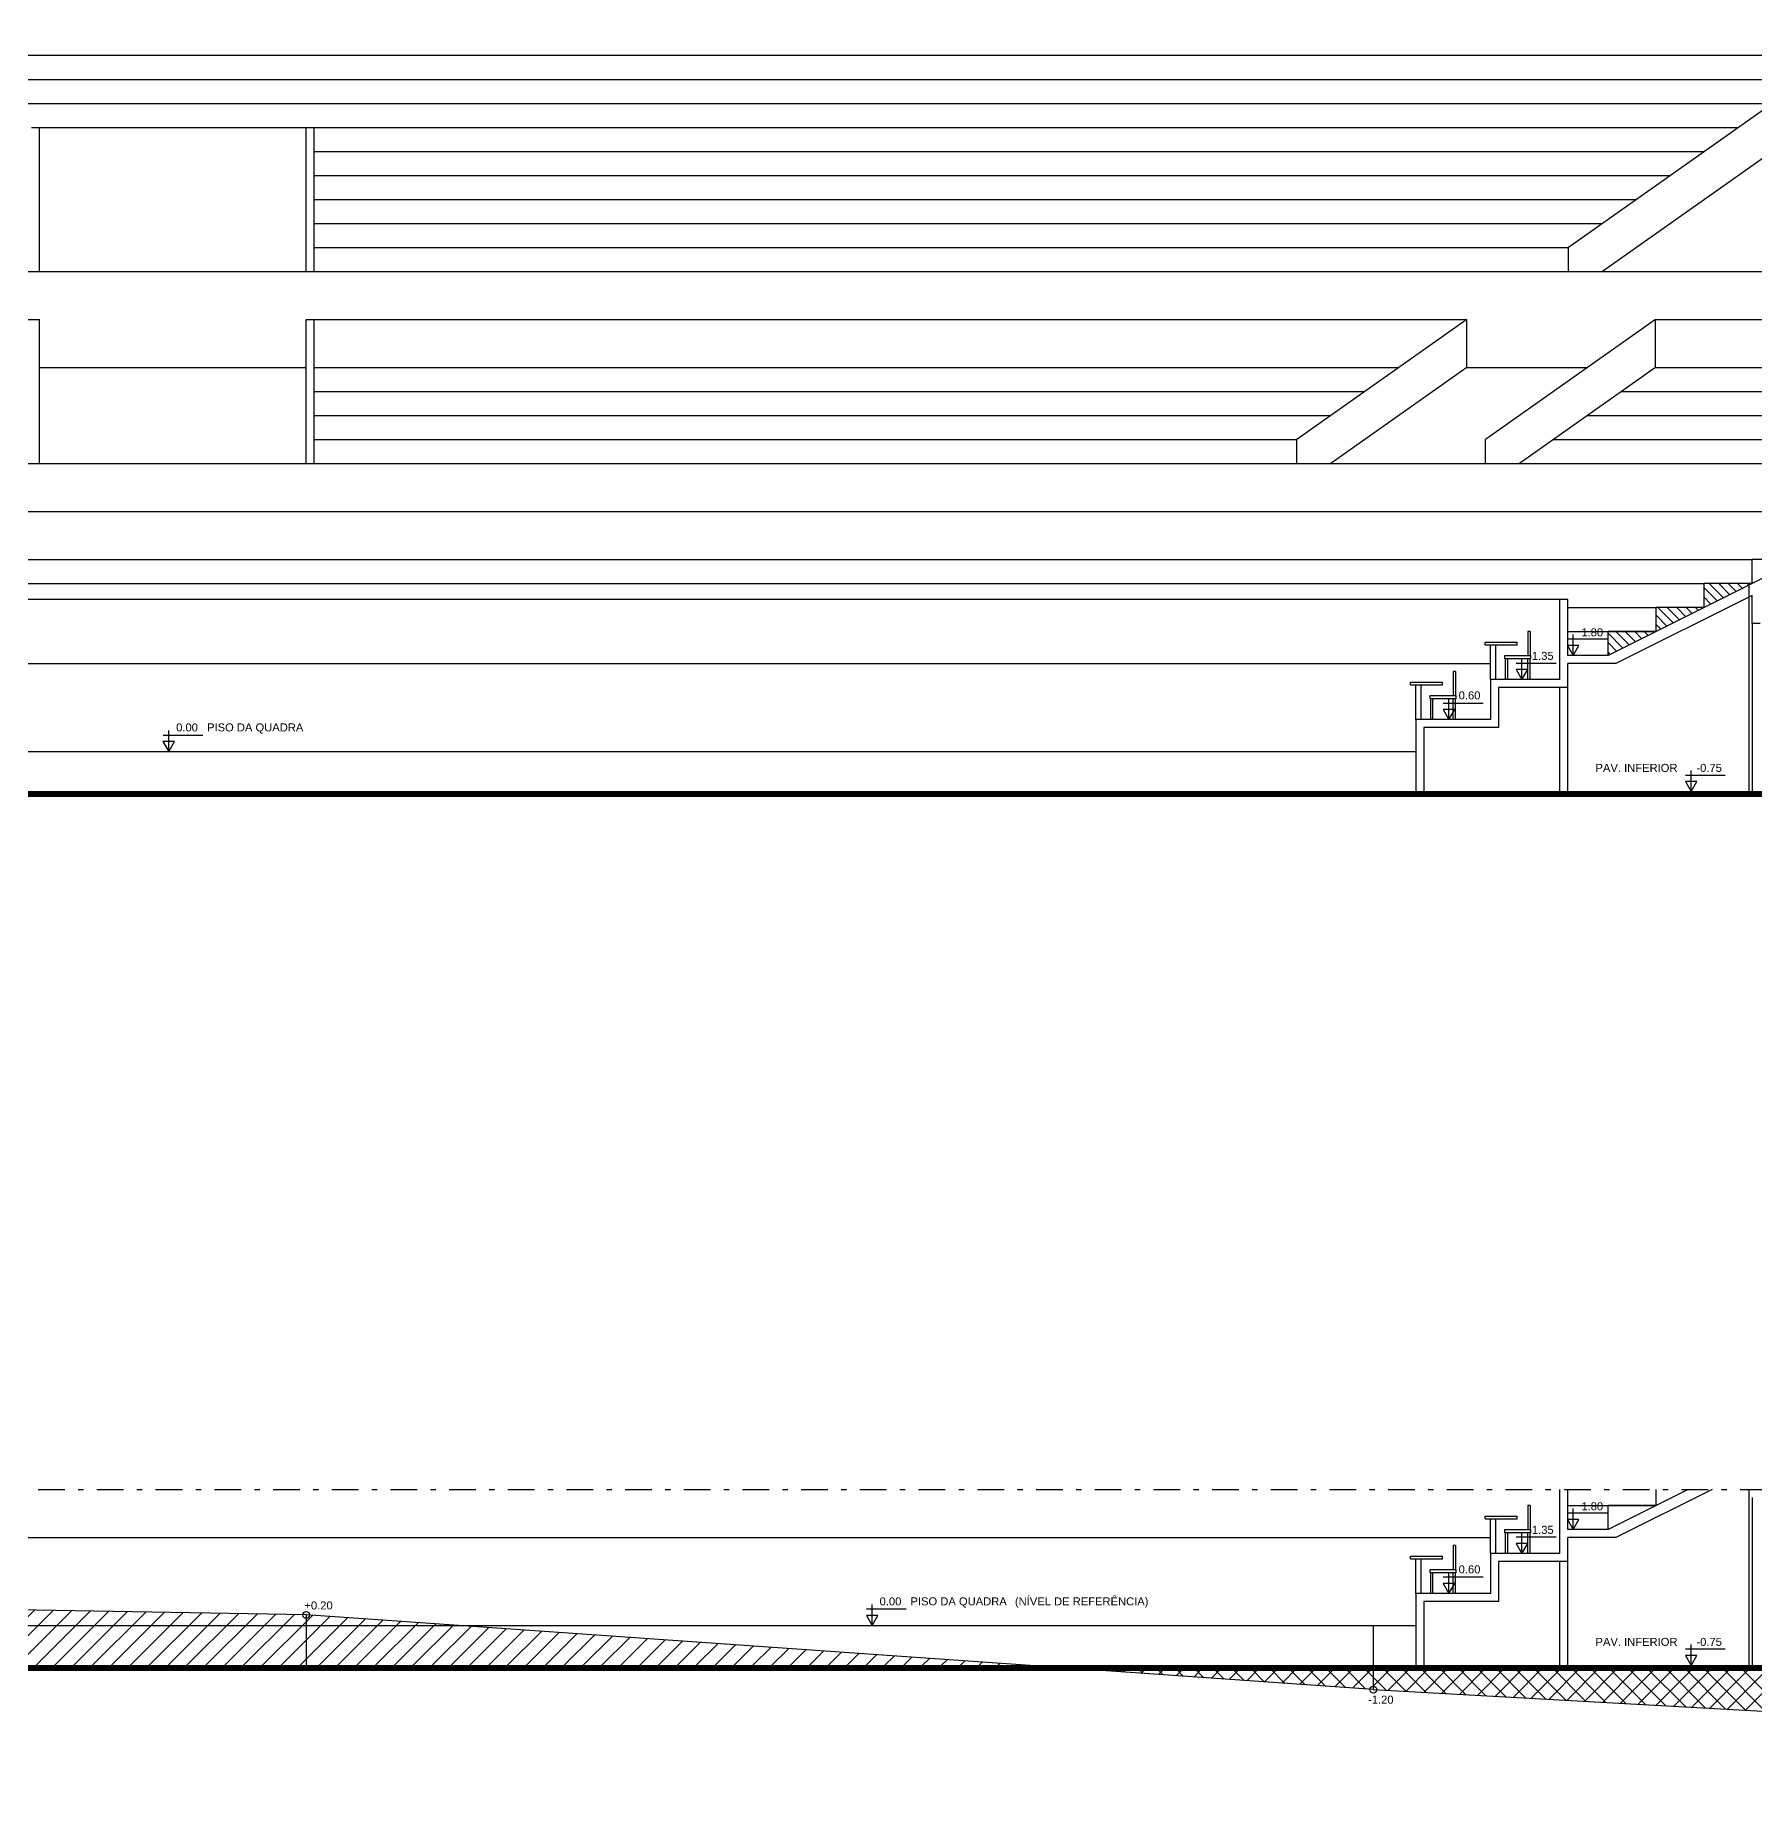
# Model space of a CAD drawing. Extents: x -748 to 161, y 105 to 425.
# Drawn here: x -624.78 to -592.56, y 210.95 to 244.05 of the extents above; entities that cross this region are included whole.
import ezdxf

# ---------------------------------------------------------------- set-up
doc = ezdxf.new("R2010")
doc.units = 0
doc.header["$LTSCALE"] = 2
doc.header["$MEASUREMENT"] = 0
doc.linetypes.add('DASHDOT', pattern=[1, 0.5, -0.25, 0, -0.25])
for name, color, linetype in [('01', 1, 'CONTINUOUS'), ('02', 2, 'CONTINUOUS'), ('03', 3, 'CONTINUOUS'), ('04', 4, 'CONTINUOUS'), ('ATERRO-CORTE', 1, 'CONTINUOUS'), ('NOVOSNIVEIS', 30, 'CONTINUOUS'), ('PUXA-CORTE', 153, 'CONTINUOUS'), ('TEXTO--0-20', 25, 'CONTINUOUS')]:
    doc.layers.add(name, color=color, linetype=linetype)
doc.styles.add('REGUA60', font='arial.ttf')

msp = doc.modelspace()

# ---------------------------------------------------------------- hatches: boundary and pattern name
at = {"layer": '02', "ltscale": 0.5}
h = msp.add_hatch(dxfattribs=at)
h.set_pattern_fill('ANSI31', color=256, style=0)
h.set_pattern_definition([(135, (-540.47509, 0), (0.08838835, 0.08838835), [])])
h.paths.add_polyline_path([(-593.509, 233.328), (-593.509, 233.778), (-592.662, 233.778), (-592.662, 233.751)])
h.paths.add_polyline_path([(-594.409, 232.878), (-594.409, 233.328), (-593.509, 233.328)])
h.paths.add_polyline_path([(-595.309, 232.428), (-595.309, 232.878), (-594.409, 232.878)])
at = {"layer": 'ATERRO-CORTE', "ltscale": 0.5}
h = msp.add_hatch(dxfattribs=at)
h.set_pattern_fill('ANSI31', color=256, scale=2, style=0)
h.paths.add_polyline_path([(-686.406, 215.752), (-686.406, 211.848), (-682.206, 211.848), (-682.206, 213.448), (-654.709, 213.448), (-654.709, 214.985, -0.420727), (-654.772, 215.05)])
h.paths.add_polyline_path([(-685.538, 212.089), (-685.647, 211.9), (-685.755, 212.089)], flags=16)
h.paths.add_polyline_path([(-682.022, 213.689), (-681.805, 213.689), (-681.914, 213.5)], flags=16)
h.paths.add_polyline_path([(-619.709, 213.448), (-619.709, 214.385, -0.419243), (-619.772, 214.449), (-646.769, 214.912), (-646.805, 214.85), (-646.841, 214.913), (-654.646, 215.047, -0.409202), (-654.709, 214.985), (-654.709, 213.448)])
h.paths.add_polyline_path([(-651.438, 213.689), (-651.547, 213.5), (-651.656, 213.689)], flags=16)
h.paths.add_polyline_path([(-606.138, 213.498), (-619.646, 214.444, -0.393889), (-619.709, 214.385), (-619.709, 213.498)])
h.paths.add_polyline_path([(-681.845, 213.827), (-681.306, 213.827), (-681.306, 214.057), (-681.845, 214.057)], flags=24)
h.paths.add_polyline_path([(-681.197, 213.827), (-679.575, 213.827), (-679.575, 214.06), (-681.197, 214.06)], flags=24)
h.paths.add_polyline_path([(-685.59, 212.25), (-685.051, 212.25), (-685.051, 212.48), (-685.59, 212.48)], flags=24)
h.paths.add_polyline_path([(-651.497, 213.836), (-650.958, 213.836), (-650.958, 214.066), (-651.497, 214.066)], flags=24)
h = msp.add_hatch(dxfattribs=at)
h.set_pattern_fill('ANSI37', color=256, scale=2, style=0)
h.paths.add_polyline_path([(-599.709, 213.448), (-605.423, 213.448), (-599.772, 213.053, -0.393889), (-599.709, 213.111)])
h.paths.add_polyline_path([(-589.712, 213.448), (-599.709, 213.448), (-599.709, 213.111, -0.430564), (-599.646, 213.045), (-581.772, 212.052, -0.39805), (-581.709, 212.111), (-581.709, 212.548), (-589.712, 212.548)])
h.paths.add_polyline_path([(-559.709, 213.448), (-561.862, 213.448), (-561.862, 212.548), (-581.709, 212.548), (-581.709, 212.111, -0.427581), (-581.646, 212.045), (-559.772, 211.051, -0.400971), (-559.709, 211.111)])
h.paths.add_polyline_path([(-555.912, 213.448), (-559.709, 213.448), (-559.709, 211.111, -0.414214), (-559.646, 211.048), (-555.912, 211.048)])

# ---------------------------------------------------------------- linework, layer by layer
at = {"layer": '01', "ltscale": 0.5}
for p, q in [((-592.228, 242.778), (-596.047, 240.078)), ((-624.859, 242.328), (-619.559, 242.328)), ((-624.709, 239.628), (-624.709, 242.328)), ((-619.709, 239.628), (-619.709, 242.328)), ((-619.559, 239.628), (-619.559, 242.328)), ((-592.228, 241.878), (-595.41, 239.628)), ((-596.047, 239.628), (-596.047, 240.078)), ((-659.959, 239.628), (-584.459, 239.628)), ((-646.463, 238.728), (-624.709, 238.728)), ((-624.709, 236.028), (-624.709, 238.728)), ((-619.709, 236.028), (-619.709, 238.728)), ((-619.709, 238.728), (-597.956, 238.728)), ((-619.559, 236.028), (-619.559, 238.728)), ((-597.956, 238.728), (-601.138, 236.478)), ((-597.956, 237.828), (-597.956, 238.728)), ((-594.42, 238.728), (-597.602, 236.478)), ((-594.42, 238.728), (-584.509, 238.728)), ((-594.42, 237.828), (-594.42, 238.728)), ((-624.709, 237.828), (-619.709, 237.828)), ((-597.956, 237.828), (-600.501, 236.028)), ((-597.956, 237.828), (-595.693, 237.828)), ((-594.42, 237.828), (-596.966, 236.028)), ((-601.138, 236.028), (-601.138, 236.478)), ((-597.602, 236.028), (-597.602, 236.478)), ((-652.759, 236.028), (-591.659, 236.028)), ((-652.709, 235.128), (-591.709, 235.128))]:
    msp.add_line(p, q, dxfattribs=at)
at = {"layer": '02', "ltscale": 0.5}
for p, q in [((-592.662, 233.751), (-571.909, 244.128)), ((-669.406, 243.678), (-575.012, 243.678)), ((-669.406, 243.228), (-575.012, 243.228)), ((-652.191, 242.778), (-592.228, 242.778)), ((-619.559, 242.328), (-592.865, 242.328)), ((-619.559, 241.878), (-593.501, 241.878)), ((-619.559, 241.428), (-594.137, 241.428)), ((-619.559, 240.978), (-594.774, 240.978)), ((-619.559, 240.528), (-595.41, 240.528)), ((-619.559, 240.078), (-596.047, 240.078)), ((-619.559, 237.828), (-599.229, 237.828)), ((-594.42, 237.828), (-585.409, 237.828)), ((-619.559, 237.378), (-599.865, 237.378)), ((-595.056, 237.378), (-586.309, 237.378)), ((-619.559, 236.928), (-600.501, 236.928)), ((-595.693, 236.928), (-587.209, 236.928)), ((-619.559, 236.478), (-601.138, 236.478)), ((-596.329, 236.478), (-588.109, 236.478)), ((-651.809, 234.228), (-592.609, 234.228)), ((-650.909, 233.778), (-593.509, 233.778)), ((-592.662, 229.878), (-592.662, 233.751)), ((-648.209, 233.486), (-596.209, 233.486)), ((-596.059, 233.328), (-594.409, 233.328)), ((-596.811, 232.878), (-596.811, 232.428)), ((-596.77, 232.878), (-596.811, 232.878)), ((-596.77, 232.878), (-596.77, 232.428)), ((-596.059, 232.878), (-594.409, 232.878)), ((-597.245, 232.428), (-596.755, 232.428)), ((-597.245, 232.367), (-597.245, 232.428)), ((-596.755, 232.367), (-596.755, 232.428)), ((-646.909, 232.278), (-597.509, 232.278)), ((-598.17, 232.128), (-598.211, 232.128)), ((-598.211, 232.128), (-598.211, 231.678)), ((-598.17, 232.128), (-598.17, 231.678)), ((-596.755, 232.367), (-597.245, 232.367)), ((-597.23, 231.978), (-597.23, 232.367)), ((-597.189, 231.978), (-597.189, 232.367)), ((-596.811, 231.978), (-596.811, 232.367)), ((-596.77, 231.978), (-596.77, 232.367)), ((-598.645, 231.617), (-598.645, 231.678)), ((-598.645, 231.678), (-598.155, 231.678)), ((-598.155, 231.617), (-598.645, 231.617)), ((-598.63, 231.228), (-598.63, 231.617)), ((-598.589, 231.228), (-598.589, 231.617)), ((-598.211, 231.228), (-598.211, 231.617)), ((-598.17, 231.228), (-598.17, 231.617)), ((-598.155, 231.617), (-598.155, 231.678)), ((-592.662, 213.498), (-592.662, 216.8)), ((-596.77, 216.498), (-596.811, 216.498)), ((-596.811, 216.498), (-596.811, 216.048)), ((-596.77, 216.498), (-596.77, 216.048)), ((-596.059, 216.498), (-594.409, 216.498)), ((-646.909, 215.898), (-597.509, 215.898)), ((-597.245, 215.987), (-597.245, 216.048)), ((-597.245, 216.048), (-596.755, 216.048)), ((-596.755, 215.987), (-597.245, 215.987)), ((-597.23, 215.598), (-597.23, 215.987)), ((-597.189, 215.598), (-597.189, 215.987)), ((-596.811, 215.598), (-596.811, 215.987)), ((-596.77, 215.598), (-596.77, 215.987)), ((-596.755, 215.987), (-596.755, 216.048)), ((-598.211, 215.748), (-598.211, 215.298)), ((-598.17, 215.748), (-598.211, 215.748)), ((-598.17, 215.748), (-598.17, 215.298)), ((-598.645, 215.298), (-598.155, 215.298)), ((-598.645, 215.237), (-598.645, 215.298)), ((-598.155, 215.237), (-598.645, 215.237)), ((-598.63, 214.848), (-598.63, 215.237)), ((-598.589, 214.848), (-598.589, 215.237)), ((-598.211, 214.848), (-598.211, 215.237)), ((-598.17, 214.848), (-598.17, 215.237)), ((-598.155, 215.237), (-598.155, 215.298))]:
    msp.add_line(p, q, dxfattribs=at)
at = {"layer": '03', "ltscale": 0.5}
for p, q in [((-592.609, 233.778), (-592.609, 234.228)), ((-591.709, 234.228), (-592.609, 234.228)), ((-592.609, 233.778), (-595.309, 232.428)), ((-593.509, 233.328), (-593.509, 233.778)), ((-592.609, 233.778), (-593.509, 233.778)), ((-596.209, 231.978), (-596.209, 233.478)), ((-596.059, 233.478), (-596.209, 233.478)), ((-596.059, 232.428), (-596.059, 233.478)), ((-592.609, 233.554), (-595.162, 232.278)), ((-592.609, 233.028), (-592.609, 233.554)), ((-594.409, 232.878), (-594.409, 233.328)), ((-593.509, 233.328), (-594.409, 233.328)), ((-595.309, 232.428), (-595.309, 232.878)), ((-594.409, 232.878), (-595.309, 232.878)), ((-592.609, 233.028), (-592.609, 229.878)), ((-592.459, 233.028), (-592.609, 233.028)), ((-597.609, 232.628), (-597.609, 232.678)), ((-597.609, 232.678), (-597.009, 232.678)), ((-597.609, 232.628), (-597.009, 232.628)), ((-597.509, 231.978), (-597.509, 232.628)), ((-597.409, 231.978), (-597.409, 232.628)), ((-597.009, 232.628), (-597.009, 232.678)), ((-595.309, 232.428), (-596.059, 232.428)), ((-596.059, 231.828), (-596.059, 232.278)), ((-595.162, 232.278), (-596.059, 232.278)), ((-599.009, 231.928), (-598.409, 231.928)), ((-599.009, 231.878), (-599.009, 231.928)), ((-599.009, 231.878), (-598.409, 231.878)), ((-598.909, 231.228), (-598.909, 231.878)), ((-598.809, 231.228), (-598.809, 231.878)), ((-598.409, 231.878), (-598.409, 231.928)), ((-596.209, 231.978), (-597.509, 231.978)), ((-597.509, 231.978), (-597.509, 231.228)), ((-597.359, 231.828), (-597.359, 231.078)), ((-596.059, 231.828), (-597.359, 231.828)), ((-598.909, 231.228), (-598.909, 229.878)), ((-597.509, 231.228), (-598.909, 231.228)), ((-597.359, 231.078), (-598.759, 231.078)), ((-598.759, 231.078), (-598.759, 229.878)), ((-645.509, 230.628), (-598.909, 230.628)), ((-596.209, 215.598), (-596.209, 216.8)), ((-596.059, 216.048), (-596.059, 216.8)), ((-593.806, 216.8), (-595.309, 216.048)), ((-593.358, 216.8), (-595.162, 215.898)), ((-594.409, 216.498), (-594.409, 216.8)), ((-592.609, 216.648), (-592.609, 213.498)), ((-597.609, 216.298), (-597.009, 216.298)), ((-597.609, 216.248), (-597.609, 216.298)), ((-597.609, 216.248), (-597.009, 216.248)), ((-597.509, 215.598), (-597.509, 216.248)), ((-597.409, 215.598), (-597.409, 216.248)), ((-597.009, 216.248), (-597.009, 216.298)), ((-594.409, 216.498), (-595.309, 216.498)), ((-595.309, 216.048), (-595.309, 216.498)), ((-595.309, 216.048), (-596.059, 216.048)), ((-595.162, 215.898), (-596.059, 215.898)), ((-596.059, 215.448), (-596.059, 215.898)), ((-599.009, 215.498), (-599.009, 215.548)), ((-599.009, 215.548), (-598.409, 215.548)), ((-598.409, 215.498), (-598.409, 215.548)), ((-596.209, 215.598), (-597.509, 215.598)), ((-597.509, 215.598), (-597.509, 214.848)), ((-599.009, 215.498), (-598.409, 215.498)), ((-598.909, 214.848), (-598.909, 215.498)), ((-598.809, 214.848), (-598.809, 215.498)), ((-596.059, 215.448), (-597.359, 215.448)), ((-597.359, 215.448), (-597.359, 214.698)), ((-597.509, 214.848), (-598.909, 214.848)), ((-598.909, 214.848), (-598.909, 213.498)), ((-597.359, 214.698), (-598.759, 214.698)), ((-598.759, 214.698), (-598.759, 213.498)), ((-645.509, 214.248), (-598.909, 214.248))]:
    msp.add_line(p, q, dxfattribs=at)
at = {"layer": '04', "ltscale": 0.5}
for p, q in [((-682.256, 229.878), (-589.662, 229.878)), ((-682.256, 213.498), (-589.662, 213.498))]:
    msp.add_line(p, q, dxfattribs=at)
at = {"layer": '04', "ltscale": 0.5, "const_width": 0.1}
for points in [[(-695.607, 232.378), (-686.456, 232.378), (-686.456, 228.228), (-682.206, 228.228), (-682.206, 229.828), (-589.712, 229.828), (-589.712, 228.928), (-561.862, 228.928), (-561.862, 229.828), (-555.862, 229.828), (-555.862, 227.378), (-543.297, 227.378)], [(-695.607, 215.998), (-686.456, 215.998), (-686.456, 211.848), (-682.206, 211.848), (-682.206, 213.448), (-589.712, 213.448), (-589.712, 212.548), (-561.862, 212.548), (-561.862, 213.448), (-555.862, 213.448), (-555.862, 210.998), (-543.297, 210.998)]]:
    msp.add_lwpolyline(points, dxfattribs=at)
at = {"layer": 'ATERRO-CORTE', "color": 7, "linetype": 'DASHDOT', "ltscale": 0.5}
msp.add_line((-689.629, 216.8), (-554.054, 216.8), dxfattribs=at)
at = {"layer": 'ATERRO-CORTE', "color": 7, "ltscale": 0.5}
for p, q in [((-619.709, 214.448), (-654.709, 215.048)), ((-599.709, 213.048), (-619.709, 214.448)), ((-599.709, 213.048), (-581.709, 212.048))]:
    msp.add_line(p, q, dxfattribs=at)
at = {"layer": 'ATERRO-CORTE', "color": 5, "ltscale": 0.5}
for p, q in [((-619.709, 214.448), (-619.709, 213.498)), ((-599.709, 214.248), (-599.709, 213.048))]:
    msp.add_line(p, q, dxfattribs=at)
at = {"layer": 'ATERRO-CORTE', "color": 7, "ltscale": 0.5}
for centre in [(-619.709, 214.448), (-599.709, 213.048)]:
    msp.add_circle(centre, 0.0632, dxfattribs=at)
at = {"layer": 'PUXA-CORTE', "color": 3, "ltscale": 0.5}
for p, q in [((-596.209, 229.878), (-596.209, 231.828)), ((-596.059, 229.878), (-596.059, 231.828)), ((-596.209, 213.498), (-596.209, 215.448)), ((-596.059, 213.498), (-596.059, 215.448))]:
    msp.add_line(p, q, dxfattribs=at)
at = {"layer": 'TEXTO--0-20', "color": 8}
for p, q in [((-596.067, 232.739), (-595.322, 232.739)), ((-595.962, 232.43), (-595.962, 232.822)), ((-597.028, 232.289), (-596.282, 232.289)), ((-596.922, 231.98), (-596.922, 232.372)), ((-598.396, 231.539), (-597.65, 231.539)), ((-598.29, 231.23), (-598.29, 231.622)), ((-622.39, 230.939), (-621.644, 230.939)), ((-622.284, 230.63), (-622.284, 231.022)), ((-593.857, 230.189), (-593.111, 230.189)), ((-593.751, 229.88), (-593.751, 230.272)), ((-596.067, 216.36), (-595.322, 216.36)), ((-595.962, 216.05), (-595.962, 216.442)), ((-597.028, 215.91), (-596.282, 215.91)), ((-596.922, 215.6), (-596.922, 215.992)), ((-598.29, 214.85), (-598.29, 215.242)), ((-598.396, 215.16), (-597.65, 215.16)), ((-609.206, 214.56), (-608.46, 214.56)), ((-609.1, 214.25), (-609.1, 214.642)), ((-593.751, 213.5), (-593.751, 213.892)), ((-593.857, 213.81), (-593.111, 213.81))]:
    msp.add_line(p, q, dxfattribs=at)
for points in [[(-595.962, 232.43), (-595.853, 232.618), (-596.07, 232.618)], [(-596.922, 231.98), (-596.813, 232.168), (-597.031, 232.168)], [(-598.29, 231.23), (-598.182, 231.418), (-598.399, 231.418)], [(-622.284, 230.63), (-622.175, 230.818), (-622.392, 230.818)], [(-593.751, 229.88), (-593.642, 230.068), (-593.859, 230.068)], [(-595.962, 216.05), (-595.853, 216.239), (-596.07, 216.239)], [(-596.922, 215.6), (-596.813, 215.789), (-597.031, 215.789)], [(-598.29, 214.85), (-598.182, 215.039), (-598.399, 215.039)], [(-609.1, 214.25), (-608.991, 214.439), (-609.209, 214.439)], [(-593.751, 213.5), (-593.642, 213.689), (-593.859, 213.689)]]:
    msp.add_lwpolyline(points, close=True, dxfattribs=at)

# ---------------------------------------------------------------- texts
at = {"layer": 'NOVOSNIVEIS', "ltscale": 0.5, "style": 'REGUA60'}
for s, p in [('1.80', (-595.808, 232.789)), ('1.35', (-596.735, 232.348)), ('0.60', (-598.108, 231.607)), ('0.00', (-622.145, 231.007)), ('PISO DA QUADRA', (-621.566, 231.007)), ('PAV. INFERIOR', (-595.543, 230.248)), ('-0.75', (-593.652, 230.248)), ('1.80', (-595.808, 216.409)), ('1.35', (-596.735, 215.968)), ('0.60', (-598.108, 215.227)), ('+0.20', (-619.741, 214.551)), ('0.00', (-608.961, 214.627)), ('PISO DA QUADRA', (-608.382, 214.627)), ('(NÍVEL DE REFERÊNCIA)', (-606.425, 214.627)), ('PAV. INFERIOR', (-595.543, 213.868)), ('-0.75', (-593.652, 213.868)), ('-1.20', (-599.806, 212.785))]:
    msp.add_text(s, height=0.15, dxfattribs=at).set_placement(p)

doc.saveas('drawing.dxf')
